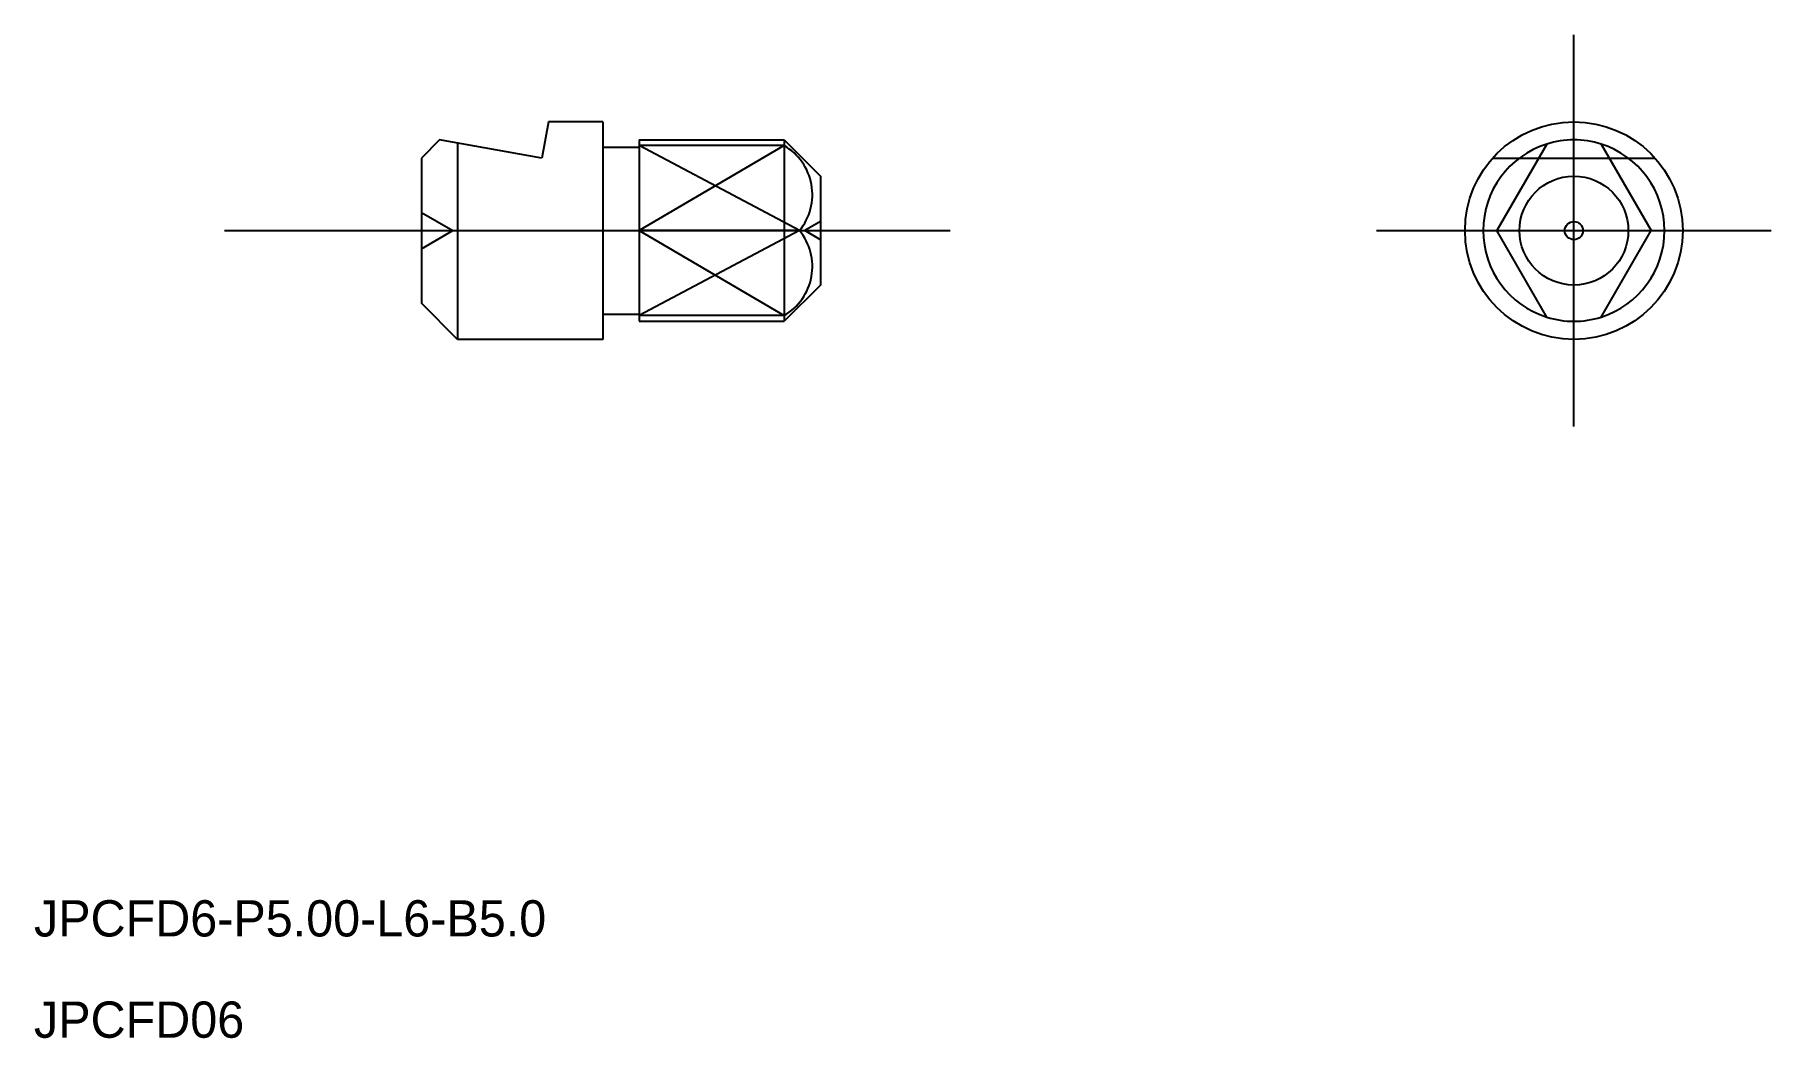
# Model space of a CAD drawing. Extents: x 576.3 to 624.2, y 576.8 to 604.5.
import ezdxf

# ---------------------------------------------------------------- set-up
doc = ezdxf.new("R2010")
doc.units = 0
for name, pattern in [('CENTER', [50.8, 31.75, -6.35, 6.35, -6.35]), ('DASHED', [19.05, 12.7, -6.35]), ('PHANTOM', [63.5, 31.75, -6.35, 6.35, -6.35, 6.35, -6.35])]:
    doc.linetypes.add(name, pattern=pattern)
doc.layers.get('0').update_dxf_attribs({"linetype": 'CONTINUOUS'})
doc.layers.add('CENTER', color=1, linetype='CENTER')

msp = doc.modelspace()

# ---------------------------------------------------------------- linework, layer by layer
at = {"color": 7, "linetype": 'CONTINUOUS'}
for p, q in [((590.479, 602.101), (590.302, 601.101)), ((591.979, 602.101), (590.479, 602.101)), ((591.979, 602.101), (591.979, 596.101)), ((587.477, 601.599), (586.979, 601.101)), ((590.302, 601.101), (587.477, 601.599)), ((587.979, 601.511), (587.979, 596.101)), ((591.979, 601.401), (592.979, 601.401)), ((592.979, 601.601), (596.979, 601.601)), ((592.979, 601.601), (592.979, 596.601)), ((596.979, 601.601), (597.979, 600.601)), ((596.979, 601.601), (596.979, 596.601)), ((618, 601.486), (616.623, 599.101)), ((619.5, 601.486), (620.877, 599.101)), ((586.979, 601.101), (586.979, 597.101)), ((597.979, 600.601), (597.979, 597.601)), ((618, 596.716), (616.623, 599.101)), ((619.5, 596.716), (620.877, 599.101)), ((597.979, 597.601), (596.979, 596.601)), ((587.979, 596.101), (586.979, 597.101)), ((591.979, 596.801), (592.979, 596.801)), ((592.979, 596.601), (596.979, 596.601)), ((591.979, 596.101), (587.979, 596.101))]:
    msp.add_line(p, q, dxfattribs=at)
for p, q in [((596.979, 601.443), (592.979, 601.443)), ((597.403, 599.101), (592.979, 599.101)), ((596.979, 596.759), (592.979, 596.759))]:
    msp.add_line(p, q)
at = {"color": 3, "linetype": 'CONTINUOUS'}
for p, q in [((597.403, 599.101), (592.979, 601.443)), ((596.979, 601.443), (592.979, 599.101)), ((592.979, 599.101), (596.979, 596.759)), ((597.403, 599.101), (592.979, 596.759))]:
    msp.add_line(p, q, dxfattribs=at)
at = {"color": 3, "linetype": 'DASHED'}
for p, q in [((616.514, 601.101), (620.986, 601.101)), ((586.979, 599.601), (587.845, 599.101)), ((597.979, 599.351), (597.546, 599.101)), ((586.979, 598.601), (587.845, 599.101)), ((597.979, 598.851), (597.546, 599.101))]:
    msp.add_line(p, q, dxfattribs=at)
at = {"color": 7, "linetype": 'CONTINUOUS'}
for radius in [3, 1.5, 0.25]:
    msp.add_circle((618.75, 599.101), radius, dxfattribs=at)
for centre, start, end in [((596.198, 600.092), 320.553, 59.9856), ((596.198, 598.11), 300.0144, 39.447)]:
    msp.add_arc(centre, 1.56, start, end)
at = {"color": 3, "linetype": 'PHANTOM'}
for start, end in [(107.4576, 252.5424), (287.4576, 72.5424)]:
    msp.add_arc((618.75, 599.101), 2.5, start, end, dxfattribs=at)
at = {"color": 7, "linetype": 'CONTINUOUS'}
for start, end in [(72.5424, 107.4576), (252.5424, 287.4576)]:
    msp.add_arc((618.75, 599.101), 2.5, start, end, dxfattribs=at)
at = {"layer": 'CENTER', "color": 1, "linetype": 'CENTER'}
for p, q in [((618.75, 593.701), (618.75, 604.501)), ((581.552, 599.101), (601.552, 599.101)), ((613.309, 599.101), (624.191, 599.101))]:
    msp.add_line(p, q, dxfattribs=at)

# ---------------------------------------------------------------- texts
at = {"color": 7, "linetype": 'CONTINUOUS'}
for s, p in [('JPCFD6-P5.00-L6-B5.0', (576.299, 579.641)), ('JPCFD06', (576.299, 576.849))]:
    msp.add_text(s, height=1, dxfattribs=at).set_placement(p)

doc.saveas('drawing.dxf')
